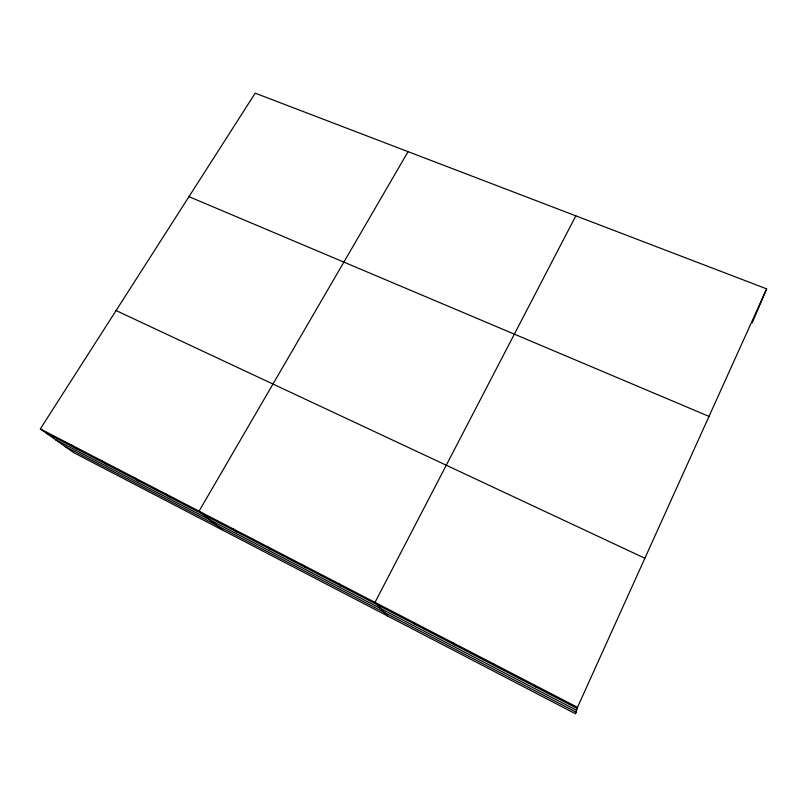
<?xml version="1.0" encoding="UTF-8"?>
<svg xmlns="http://www.w3.org/2000/svg" width="807" height="807" viewBox="0 0 807 807"><rect width="100%" height="100%" fill="white"/><g stroke="black" fill="none" stroke-linecap="round" stroke-linejoin="round"><path stroke-width="1.21" d="M766.65 288.856L577.489 707.336L575.603 713.832L73.477 452.505L40.35 428.89L255.204 93.168L766.65 288.856L752.205 322.901M575.835 215.842L375.013 602.375L387.642 616.013M408.08 151.655L199.057 511.164L223.004 530.33M188.969 196.666L709 416.392M116.087 310.554L644.874 558.252M40.35 428.89L577.489 707.336M46.201 433.066L577.146 708.496M55.542 439.724L576.612 710.331M64.802 446.321L576.087 712.147M70.834 444.697L76.393 448.722M101.924 460.817L107.18 464.701M133.649 477.26L138.582 480.982M166.02 494.035L170.61 497.606M232.779 528.646L236.653 531.863M267.208 546.49L270.708 549.527M302.383 564.729L305.48 567.563M338.304 583.35L340.988 585.983M413.668 622.409L415.444 624.608M453.211 642.917L454.502 644.864M493.682 663.889L494.449 665.593M535.091 685.355L535.323 686.797"/></g></svg>
